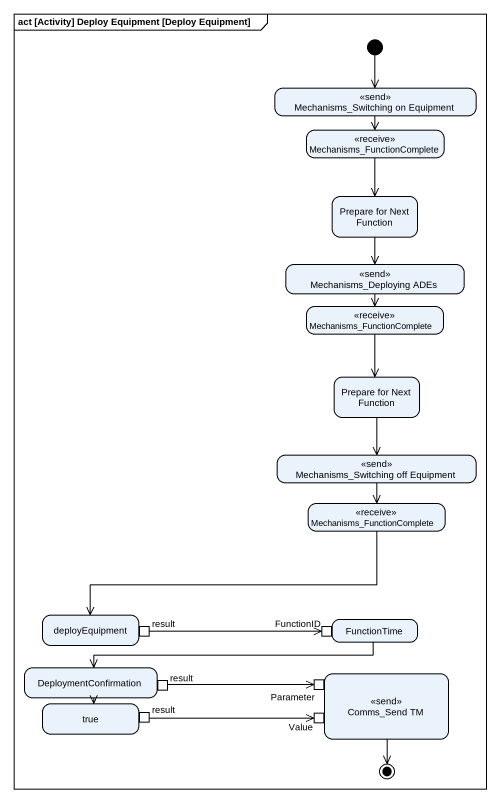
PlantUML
@startuml
mainframe act [Activity] Deploy Equipment [Deploy Equipment]
hide empty description
state "Mechanisms_Switching on Equipment" as Mechanisms_Switching_on <<send>>
state Mechanisms_FunctionComplete <<receive>>
state "Prepare for Next Function" as Prepare_for_Next_Function
state "Mechanisms_Deploying ADEs" as Mechanisms_Deploying_ADEs <<send>>
state "Mechanisms_FunctionComplete" as Mechanisms_FunctionComplete_2 <<receive>>
state "Prepare for Next Function" as Prepare_for_Next_Function_2
state "Mechanisms_Switching off Equipment" as Mechanisms_Switching_off <<send>>
state "Mechanisms_FunctionComplete" as Mechanisms_FunctionComplete_3 <<receive>>
state deployEquipment {
  state result <<outputPin>>
}
state FunctionTime {
  state FunctionID <<inputPin>>
}
state DeploymentConfirmation {
  state "result" as result_2 <<outputPin>>
}
state "Comms_Send TM" as Comms_Send_TM <<send>> {
  state Parameter <<inputPin>>
  state Value <<inputPin>>
}
state true {
  state "result" as result_3 <<outputPin>>
}
[*] --> Mechanisms_Switching_on
Mechanisms_Switching_on --> Mechanisms_FunctionComplete
Mechanisms_FunctionComplete --> Prepare_for_Next_Function
Prepare_for_Next_Function --> Mechanisms_Deploying_ADEs
Mechanisms_Deploying_ADEs --> Mechanisms_FunctionComplete_2
Mechanisms_FunctionComplete_2 --> Prepare_for_Next_Function_2
Prepare_for_Next_Function_2 --> Mechanisms_Switching_off
Mechanisms_Switching_off --> Mechanisms_FunctionComplete_3
Mechanisms_FunctionComplete_3 -left-> deployEquipment
FunctionTime -left-> DeploymentConfirmation
result -right-> FunctionID
DeploymentConfirmation --> true
result_2 -right-> Parameter
result_3 -right-> Value
Comms_Send_TM --> [*]
@enduml
